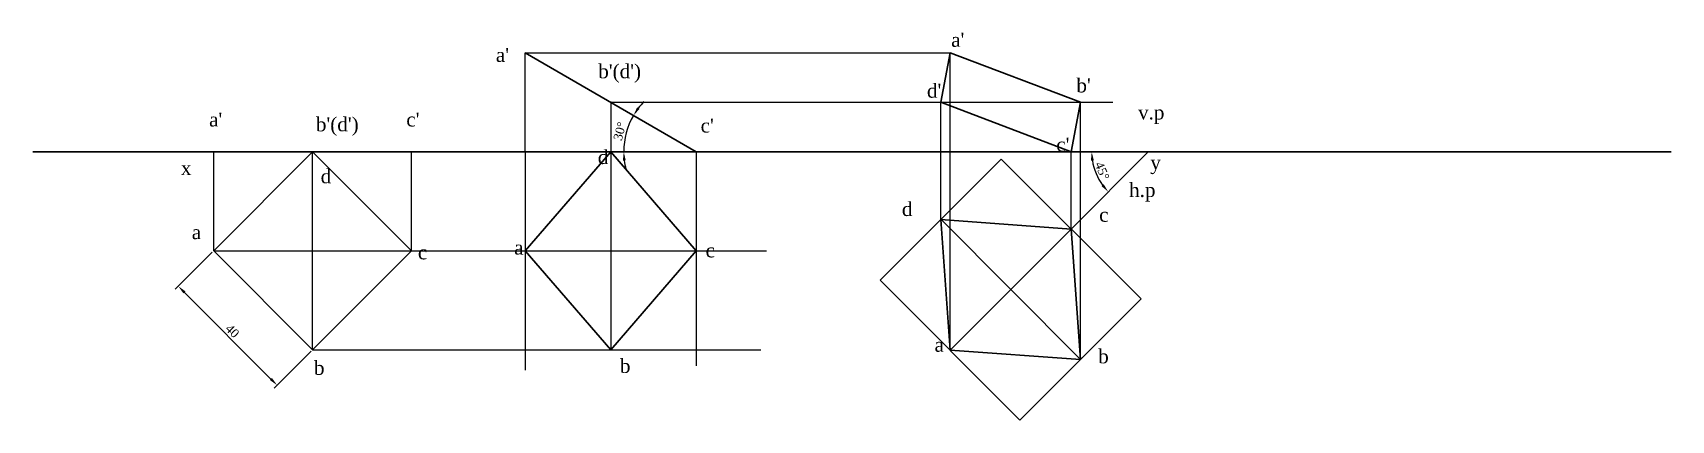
# Model space of a CAD drawing. Header units: millimetres. Extents: x -12 to 457, y 42 to 153.
import ezdxf

# ---------------------------------------------------------------- set-up
doc = ezdxf.new("R2010")
doc.units = ezdxf.units.MM
doc.layers.add('Dimension', color=3, linetype='Continuous', lineweight=9)
doc.layers.add('Thick', color=1, linetype='Continuous', lineweight=30)
doc.layers.add('Thin', color=4, linetype='Continuous')
doc.styles.add('Drawing', font='times.ttf')
doc.styles.get("Standard").update_dxf_attribs({"font": 'times.ttf'})
doc.dimstyles.new('Copy of ISO-25', dxfattribs={"dimtxt": 2.5, "dimasz": 2.5, "dimexe": 1.25, "dimexo": 0.625, "dimtad": 1, "dimtoh": 1, "dimdsep": 46, "dimtxsty": 'Standard', "dimcen": 2.5, "dimadec": 0, "dimazin": 0, "dimtfac": 1, "dimtmove": 0, "dimatfit": 3, "dimfxl": 1, "dimarcsym": 0})

# ---------------------------------------------------------------- blocks, each defined once
blk = doc.blocks.new('*D1')
at = {"layer": 'Defpoints', "color": 0, "transparency": 16777216}
for p in [(39.56, 90.44), (67.84, 62.16), (57.69, 52.01)]:
    blk.add_point(p, dxfattribs=at)
at = {"layer": 'Dimension', "color": 0, "lineweight": -2, "transparency": 16777216}
for p, q in [((39.12, 90), (28.52, 79.41)), ((31.17, 78.52), (55.92, 53.77)), ((67.4, 61.72), (56.81, 51.12))]:
    blk.add_line(p, q, dxfattribs=at)
at = {"layer": 'Dimension', "color": 0, "transparency": 16777216}
for points in [[(31.47, 78.82), (30.88, 78.23), (29.41, 80.29)], [(56.22, 54.07), (55.63, 53.48), (57.69, 52.01)]]:
    blk.add_solid(points, dxfattribs=at)
at = {"layer": 'Dimension', "color": 0, "transparency": 16777216, "insert": (44.89, 67.49), "char_height": 2.5, "attachment_point": 5, "rotation": 315}
blk.add_mtext('40', dxfattribs=at)
blk = doc.blocks.new('*D4')
at = {"layer": 'Defpoints', "color": 0, "transparency": 16777216}
for p in [(177.65, 118.73), (301.39, 118.73), (307, 118.73), (291.36, 114.54), (284.92, 96.65)]:
    blk.add_point(p, dxfattribs=at)
at = {"layer": 'Dimension', "color": 0, "lineweight": -2, "transparency": 16777216}
blk.add_arc((307, 118.73), 16.2, 188.8528, 216.1472, dxfattribs=at)
at = {"layer": 'Dimension', "color": 0, "transparency": 16777216}
for points in [[(290.58, 116.2), (291.41, 116.27), (290.8, 118.73)], [(294.24, 109.44), (293.61, 108.9), (295.55, 107.27)]]:
    blk.add_solid(points, dxfattribs=at)
at = {"layer": 'Dimension', "color": 0, "transparency": 16777216, "insert": (293.79, 113.26), "char_height": 2.5, "attachment_point": 5, "rotation": 292.5}
blk.add_mtext('45°', dxfattribs=at)
blk = doc.blocks.new('*D5')
at = {"layer": 'Defpoints', "color": 0, "transparency": 16777216}
for p in [(128.66, 147.01), (158.15, 125.82), (128.66, 118.73), (177.65, 118.73), (301.39, 118.73)]:
    blk.add_point(p, dxfattribs=at)
at = {"layer": 'Dimension', "color": 0, "lineweight": -2, "transparency": 16777216}
for start, end in [(136.1863, 143.0931), (150, 180), (186.9069, 193.8137)]:
    blk.add_arc((177.65, 118.73), 20.75, start, end, dxfattribs=at)
at = {"layer": 'Dimension', "color": 0, "transparency": 16777216}
for points in [[(161.4, 130.96), (160.71, 131.42), (159.68, 129.1)], [(156.63, 116.21), (157.46, 116.26), (156.9, 118.73)]]:
    blk.add_solid(points, dxfattribs=at)
at = {"layer": 'Dimension', "color": 0, "transparency": 16777216, "insert": (155.77, 124.59), "char_height": 2.5, "attachment_point": 5, "rotation": 75}
blk.add_mtext('30°', dxfattribs=at)

msp = doc.modelspace()

# ---------------------------------------------------------------- linework, layer by layer
at = {"color": 18, "true_color": 0x000000}
msp.add_line((128.658, 118.727), (301.386, 118.727), dxfattribs=at)
at = {"layer": 'Thick'}
for p, q in [((177.647, 118.727), (128.658, 147.012)), ((250.277, 147.012), (247.586, 132.869)), ((287.598, 132.869), (250.277, 147.012)), ((247.586, 132.869), (284.918, 118.727)), ((284.918, 118.727), (287.598, 132.869)), ((39.559, 118.727), (96.127, 118.727)), ((153.152, 118.727), (128.658, 90.443)), ((177.647, 90.443), (153.152, 118.727)), ((247.598, 99.325), (250.277, 62.005)), ((284.918, 96.646), (247.598, 99.325)), ((287.598, 59.325), (284.918, 96.646)), ((128.658, 90.443), (153.152, 62.159)), ((153.152, 62.159), (177.647, 90.443)), ((250.277, 62.005), (287.598, 59.325))]:
    msp.add_line(p, q, dxfattribs=at)
at = {"layer": 'Thick', "color": 18, "true_color": 0x000000}
msp.add_line((-12.23, 118.727), (456.645, 118.727), dxfattribs=at)
at = {"layer": 'Thick'}
msp.add_lwpolyline([(39.559, 90.443), (67.843, 118.727), (96.127, 90.443), (67.843, 62.159)], close=True, dxfattribs=at)
at = {"layer": 'Thin'}
for p, q in [((128.658, 118.727), (128.658, 147.012)), ((128.658, 147.012), (250.277, 147.012)), ((250.277, 62.005), (250.277, 147.012)), ((153.152, 132.869), (153.152, 62.159)), ((153.152, 132.869), (254.501, 132.869)), ((153.152, 132.869), (296.842, 132.869)), ((247.586, 99.488), (247.586, 132.869)), ((287.598, 59.325), (287.598, 132.869)), ((39.559, 90.443), (39.559, 118.727)), ((67.843, 62.159), (67.843, 118.727)), ((96.127, 90.443), (96.127, 118.727)), ((128.658, 118.727), (128.658, 56.269)), ((177.647, 118.727), (177.647, 57.527)), ((177.647, 118.727), (301.386, 118.727)), ((284.918, 96.646), (307, 118.727)), ((284.918, 96.646), (284.918, 118.727)), ((247.586, 99.488), (287.598, 59.325)), ((250.277, 62.005), (284.918, 96.646)), ((39.559, 90.443), (197.734, 90.443)), ((67.843, 62.159), (196.125, 62.159))]:
    msp.add_line(p, q, dxfattribs=at)
msp.add_lwpolyline([(230.277, 82.005), (264.918, 116.646), (304.918, 76.646), (270.277, 42.005)], close=True, dxfattribs=at)
msp.add_point((153.152, 132.869), dxfattribs=at)

# ---------------------------------------------------------------- texts
at = {"layer": 'Dimension', "color": 18, "true_color": 0x000000, "style": 'Drawing'}
for s, p in [("a'", (250.589, 148.725)), ("a'", (120.289, 144.42)), ("b'(d')", (149.593, 139.735)), ("d'", (243.658, 134.17)), ("b'", (286.419, 135.696)), ("a'", (38.222, 125.948)), ("b'(d')", (68.787, 124.572)), ("c'", (94.671, 125.948)), ("c'", (178.897, 124.216)), ('v.p', (304.068, 127.975)), ("c'", (280.663, 118.792)), ('d', (149.469, 115.217)), ('x', (30.157, 112.061)), ('d', (70.164, 109.715)), ('y', (307.579, 113.636)), ('h.p', (301.508, 105.809)), ('d', (236.483, 100.36)), ('c', (292.933, 98.709)), ('a', (33.265, 93.757)), ('c', (97.976, 87.979)), ('a', (125.512, 89.355)), ('c', (180.309, 88.529)), ('a', (245.846, 61.566)), ('b', (292.658, 58.264)), ('b', (68.237, 54.963)), ('b', (155.802, 55.513))]:
    msp.add_text(s, height=4, dxfattribs=at).set_placement(p)

# ---------------------------------------------------------------- dimensions: what is measured, and where the dimension line sits
at = {"layer": 'Dimension'}
for base, line1, line2, picture, middle in [((158.148, 125.825), ((128.658, 118.727), (301.386, 118.727)), ((177.647, 118.727), (128.658, 147.012)), '*D5', (155.771, 124.589)), ((291.356, 114.535), ((177.647, 118.727), (301.386, 118.727)), ((284.918, 96.646), (307, 118.727)), '*D4', (293.789, 113.255))]:
    dim = msp.add_angular_dim_2l(base=base, line1=line1, line2=line2, dimstyle='Copy of ISO-25', dxfattribs=at)
    dim.commit()
    dim.dimension.update_dxf_attribs({"geometry": picture, "text_midpoint": middle})
dim = msp.add_aligned_dim(p1=(39.559, 90.443), p2=(67.843, 62.159), distance=-14.358, dimstyle='Copy of ISO-25', dxfattribs=at)
dim.commit()
dim.dimension.update_dxf_attribs({"geometry": '*D1', "text_midpoint": (44.89, 67.49)})

doc.saveas('drawing.dxf')
